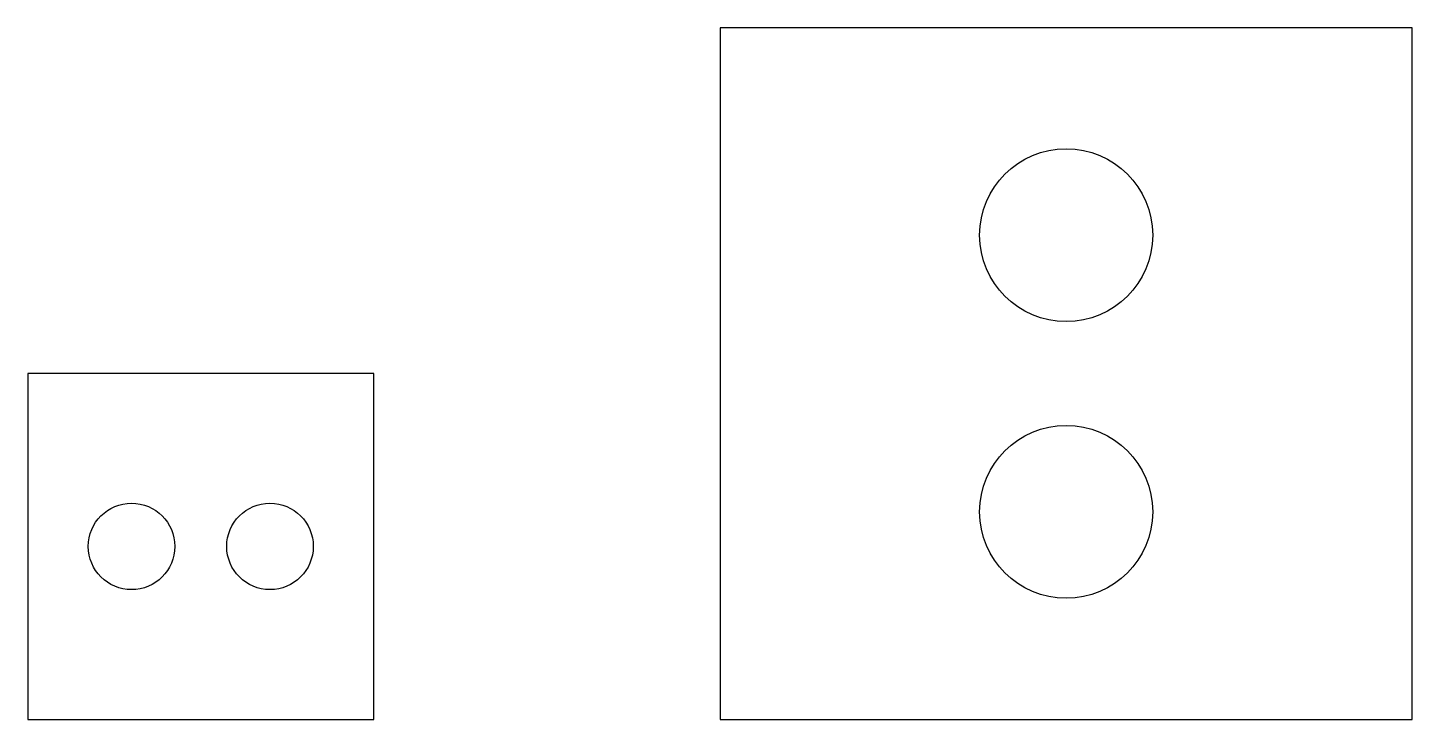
# Model space of a CAD drawing. Header units: inches. Extents: x 0 to 4, y 0 to 2.
import ezdxf

# ---------------------------------------------------------------- set-up
doc = ezdxf.new("R2010")
doc.units = ezdxf.units.IN

# ---------------------------------------------------------------- blocks, each defined once
blk = doc.blocks.new('HOLE')
at = {"color": 1}
blk.add_circle((0, 0), 0.125, dxfattribs=at)
blk = doc.blocks.new('PANEL')
at = {"color": 1}
blk.add_lwpolyline([(0, 0), (1, 0), (1, 1), (0, 1)], close=True, dxfattribs=at)
for p in [(0.3, 0.5), (0.7, 0.5)]:
    blk.add_blockref('HOLE', p)

msp = doc.modelspace()

# ---------------------------------------------------------------- block references
at = {"xscale": 2, "yscale": 2, "rotation": 90}
msp.add_blockref('PANEL', (4, 0), dxfattribs=at)
msp.add_blockref('PANEL', (0, 0))

doc.saveas('drawing.dxf')
